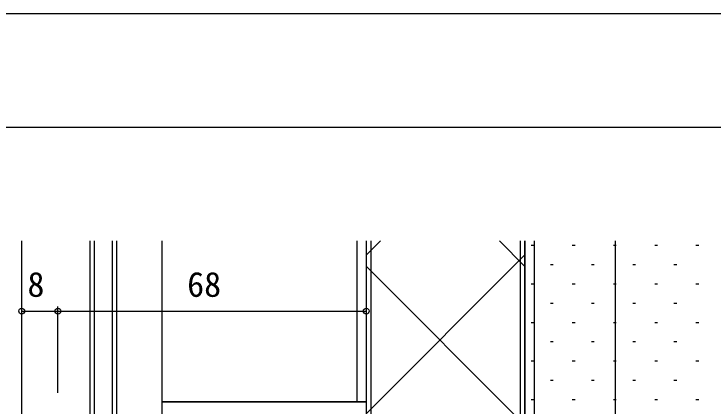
# Model space of a CAD drawing. Units: millimetres, scale not verified. Extents: x -959 to 961, y -418 to 416.
# Drawn here: x -299 to -144.8, y 295.2 to 381.6 of the extents above; entities that cross this region are included whole.
import ezdxf
from ezdxf.enums import TextEntityAlignment as Align

# ---------------------------------------------------------------- set-up
doc = ezdxf.new("R2010")
doc.units = ezdxf.units.MM
doc.header["$LTSCALE"] = 4
for name, color, linetype in [('0-4_YKK_12', 2, 'Continuous'), ('0-5_YKK_13', 4, 'Continuous'), ('0-7_YKK_D', 6, 'Continuous'), ('0-8_YKK_ZWAK', 7, 'Continuous'), ('0-9_YSS_K', 3, 'Continuous')]:
    doc.layers.add(name, color=color, linetype=linetype)
doc.styles.add('ＭＳ ゴシック', font='')
doc.styles.get('ＭＳ ゴシック').set_extended_font_data('MS Gothic')

msp = doc.modelspace()

# ---------------------------------------------------------------- linework, layer by layer
at = {"layer": '0-4_YKK_12'}
for p, q in [((-297.3, 281.061), (-297.3, 331.6)), ((-282.3, 331.6), (-282.3, 269.119)), ((-281.3, 331.6), (-281.3, 269.119)), ((-277.3, 269.119), (-277.3, 331.6)), ((-276.3, 269.119), (-276.3, 331.6)), ((-266.3, 296.119), (-266.3, 331.6)), ((-223.3, 296.119), (-223.3, 331.6)), ((-186.3, 331.6), (-186.3, 277.119)), ((-184.3, 331.6), (-184.3, 277.119)), ((-221.3, 296.119), (-266.3, 296.119))]:
    msp.add_line(p, q, dxfattribs=at)
msp.add_lwpolyline([(-186.3, 277.119), (-166.3, 277.119), (-166.3, 331.6)], dxfattribs=at)
at = {"layer": '0-5_YKK_13'}
msp.add_lwpolyline([(-266.3, 296.119), (-221.3, 296.119), (-221.3, 287.119), (-266.3, 287.119)], close=True, dxfattribs=at)
at = {"layer": '0-7_YKK_D'}
for p, q in [((-297.3, 316.119), (-289.3, 316.119)), ((-289.3, 298.119), (-289.3, 317.119)), ((-289.3, 316.119), (-221.3, 316.119))]:
    msp.add_line(p, q, dxfattribs=at)
for centre in [(-297.3, 316.119), (-289.3, 316.119), (-289.3, 316.119), (-221.3, 316.119)]:
    msp.add_circle(centre, 0.637, dxfattribs=at)
at = {"layer": '0-8_YKK_ZWAK'}
for p, q in [((960.7, 381.6), (-959.3, 381.6)), ((960.7, 356.6), (-959.3, 356.6))]:
    msp.add_line(p, q, dxfattribs=at)
at = {"layer": '0-9_YSS_K'}
for p, q in [((-218.182, 331.6), (-221.3, 328.482)), ((-186.3, 325.988), (-191.912, 331.6)), ((-184.94, 330.621), (-184.34, 330.621)), ((-175.85, 330.621), (-175.25, 330.621)), ((-166.76, 330.621), (-166.16, 330.621)), ((-157.67, 330.621), (-157.07, 330.621)), ((-148.58, 330.621), (-147.98, 330.621)), ((-186.3, 328.495), (-221.3, 293.493)), ((-186.3, 291.001), (-221.3, 326)), ((-180.695, 326.376), (-180.095, 326.376)), ((-171.605, 326.376), (-171.005, 326.376)), ((-162.515, 326.376), (-161.915, 326.376)), ((-153.425, 326.376), (-152.825, 326.376)), ((-184.94, 322.131), (-184.34, 322.131)), ((-175.85, 322.131), (-175.25, 322.131)), ((-166.76, 322.131), (-166.16, 322.131)), ((-157.67, 322.131), (-157.07, 322.131)), ((-148.58, 322.131), (-147.98, 322.131)), ((-180.695, 317.886), (-180.095, 317.886)), ((-171.605, 317.886), (-171.005, 317.886)), ((-162.515, 317.886), (-161.915, 317.886)), ((-153.425, 317.886), (-152.825, 317.886)), ((-184.94, 313.641), (-184.34, 313.641)), ((-175.85, 313.641), (-175.25, 313.641)), ((-166.76, 313.641), (-166.16, 313.641)), ((-157.67, 313.641), (-157.07, 313.641)), ((-148.58, 313.641), (-147.98, 313.641)), ((-180.695, 309.396), (-180.095, 309.396)), ((-171.605, 309.396), (-171.005, 309.396)), ((-162.515, 309.396), (-161.915, 309.396)), ((-153.425, 309.396), (-152.825, 309.396)), ((-184.94, 305.151), (-184.34, 305.151)), ((-175.85, 305.151), (-175.25, 305.151)), ((-166.76, 305.151), (-166.16, 305.151)), ((-157.67, 305.151), (-157.07, 305.151)), ((-148.58, 305.151), (-147.98, 305.151)), ((-180.695, 300.906), (-180.095, 300.906)), ((-171.605, 300.906), (-171.005, 300.906)), ((-162.515, 300.906), (-161.915, 300.906)), ((-153.425, 300.906), (-152.825, 300.906)), ((-184.94, 296.661), (-184.34, 296.661)), ((-175.85, 296.661), (-175.25, 296.661)), ((-166.76, 296.661), (-166.16, 296.661)), ((-157.67, 296.661), (-157.07, 296.661)), ((-148.58, 296.661), (-147.98, 296.661))]:
    msp.add_line(p, q, dxfattribs=at)
for points in [[(-221.3, 331.6), (-221.3, 277.119), (-186.3, 277.119), (-186.3, 331.6)], [(-220.3, 331.6), (-220.3, 278.119), (-187.3, 278.119), (-187.3, 331.6)]]:
    msp.add_lwpolyline(points, dxfattribs=at)

# ---------------------------------------------------------------- texts
at = {"layer": '0-7_YKK_D', "style": 'ＭＳ ゴシック'}
for s, p in [('8', (-296.027, 317.619)), ('68', (-260.797, 317.619))]:
    msp.add_text(s, height=5.499, dxfattribs=at).set_placement(p, align=Align.BOTTOM_LEFT)

doc.saveas('drawing.dxf')
